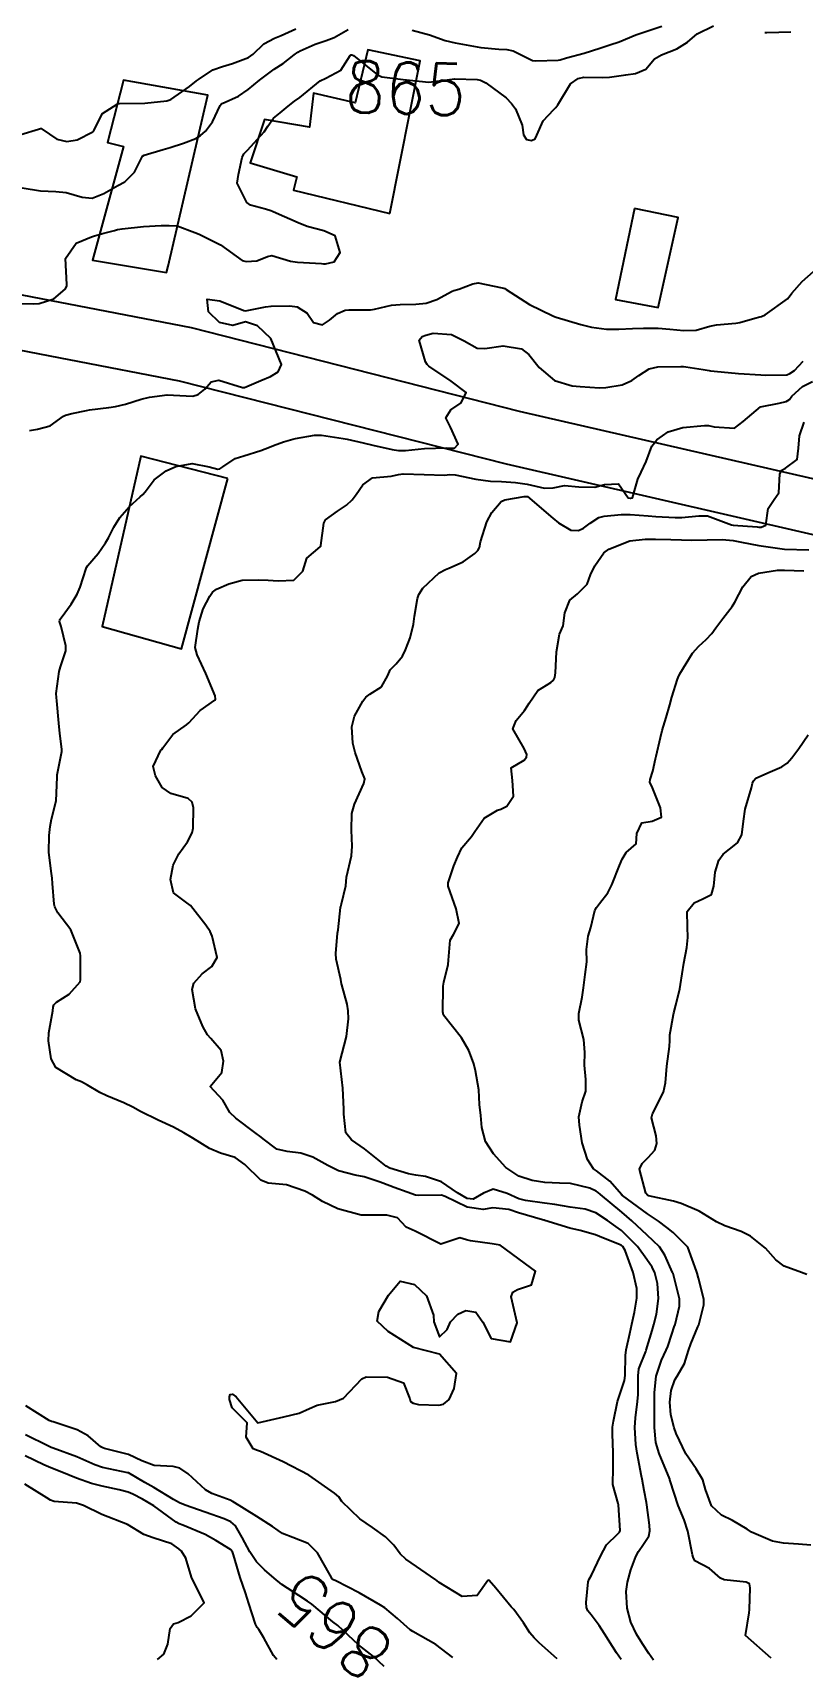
# Model space of a CAD drawing. Header units: metres. Extents: x 307586 to 320046, y 7427249 to 7434250.
# Drawn here: x 319615.3 to 319675, y 7427493.8 to 7427619.6 of the extents above; entities that cross this region are included whole.
import ezdxf
from ezdxf.enums import TextEntityAlignment as Align

# ---------------------------------------------------------------- set-up
doc = ezdxf.new("R2010")
doc.units = ezdxf.units.M
doc.header["$MEASUREMENT"] = 0
for name, color, linetype in [('Cotas', 45, 'Continuous'), ('Curvas de Nivel 1m', 11, 'Continuous'), ('Curvas de Nivel 5m', 15, 'Continuous'), ('Edificações', 30, 'Continuous'), ('Vias Secundárias', 230, 'Continuous')]:
    doc.layers.add(name, color=color, linetype=linetype)
doc.styles.add('Style-STANDARD', font='STANDARD.shx')

msp = doc.modelspace()

# ---------------------------------------------------------------- linework, layer by layer
at = {"layer": 'Curvas de Nivel 1m', "flags": 128}
for points, elevation in [([(319614.43, 7427611.75), (319615.81, 7427612.16), (319615.96, 7427612.21), (319616.01, 7427612.21), (319616.09, 7427612.16), (319617.23, 7427611.37), (319618, 7427611.21), (319618.81, 7427611.32), (319620.01, 7427611.95), (319620.09, 7427612.03), (319620.13, 7427612.11), (319620.77, 7427613.37), (319621.9, 7427614.09), (319622.01, 7427614.13), (319622.04, 7427614.13), (319622.09, 7427614.13), (319624.04, 7427614.16), (319625.75, 7427614.34), (319626.05, 7427614.46), (319627.51, 7427615.47), (319628.06, 7427615.9), (319628.12, 7427615.95), (319628.2, 7427616.01), (319629.32, 7427616.75), (319630.07, 7427617.01), (319630.83, 7427617.23), (319632.08, 7427617.71), (319632.44, 7427617.96), (319633.28, 7427618.77), (319634.1, 7427619.21), (319634.62, 7427619.42), (319635.75, 7427619.92)], 863), ([(319614.53, 7427607.6), (319615.95, 7427607.37), (319617.14, 7427607.33), (319617.95, 7427607.25), (319619.18, 7427606.89), (319619.95, 7427606.81), (319620.87, 7427607.18), (319621.96, 7427607.78), (319622.5, 7427608.08), (319623.24, 7427608.81), (319623.87, 7427610.06), (319623.99, 7427610.15), (319625.47, 7427610.58), (319626, 7427610.73), (319627.05, 7427611.07), (319628.01, 7427611.42), (319628.37, 7427611.65), (319628.75, 7427612), (319629.29, 7427612.73), (319629.89, 7427613.99), (319629.96, 7427614.08), (319630.04, 7427614.13), (319631.31, 7427614.72), (319632.06, 7427615.22), (319632.93, 7427615.96), (319634.07, 7427616.79), (319634.76, 7427617.25), (319635.62, 7427617.92), (319635.9, 7427618.11), (319636.09, 7427618.21), (319637.26, 7427618.73), (319638.1, 7427619.02), (319638.73, 7427619.25), (319639.82, 7427619.87)], 864), ([(319644.78, 7427619.81), (319646.11, 7427619.47), (319647.33, 7427619.01), (319648.1, 7427618.83), (319649.23, 7427618.63), (319650.1, 7427618.49), (319651.48, 7427618.35), (319652.1, 7427618.32), (319652.6, 7427618.23), (319653.63, 7427617.71), (319654.09, 7427617.46), (319654.35, 7427617.44), (319656.09, 7427617.5), (319656.24, 7427617.53), (319656.73, 7427617.67), (319658.1, 7427618.03), (319659.32, 7427618.42), (319660.1, 7427618.69), (319660.81, 7427618.92), (319662.11, 7427619.45), (319662.5, 7427619.6), (319664.12, 7427620.14)], 864), ([(319615.1, 7427588.8), (319615.73, 7427588.92), (319616.71, 7427589.18), (319617.75, 7427589.91), (319617.89, 7427589.99), (319618.38, 7427590.12), (319619.52, 7427590.35), (319619.76, 7427590.4), (319621.25, 7427590.6), (319621.76, 7427590.66), (319622.54, 7427590.86), (319623.76, 7427591.24), (319624.42, 7427591.4), (319625.77, 7427591.58), (319627.24, 7427591.49), (319627.77, 7427591.48), (319628.17, 7427591.6), (319628.69, 7427592), (319629.19, 7427592.59), (319629.78, 7427592.71), (319631.61, 7427592.14), (319631.78, 7427592.14), (319633.05, 7427592.68), (319633.79, 7427592.99), (319634.37, 7427593.36), (319634.63, 7427593.93), (319633.82, 7427595.94), (319632.79, 7427596.92), (319631.84, 7427597.23), (319630.86, 7427596.95), (319629.83, 7427597.18), (319628.98, 7427598), (319628.87, 7427598.98), (319629.86, 7427598.86), (319631.71, 7427598.1), (319631.84, 7427598.09), (319633.41, 7427598.38), (319633.85, 7427598.44), (319635.29, 7427598.48), (319635.85, 7427598.39), (319636.63, 7427597.91), (319637.11, 7427597.18), (319637.83, 7427597), (319638.37, 7427597.35), (319638.98, 7427597.88), (319639.58, 7427598.14), (319639.85, 7427598.17), (319641.53, 7427598.17), (319641.85, 7427598.21), (319643.17, 7427598.51), (319643.85, 7427598.58), (319645.06, 7427598.6), (319645.86, 7427598.68), (319646.68, 7427598.97), (319647.87, 7427599.6), (319647.99, 7427599.65), (319648.38, 7427599.76), (319649.46, 7427600.17), (319649.88, 7427600.24), (319651.74, 7427599.86), (319651.87, 7427599.84), (319651.95, 7427599.8), (319652.05, 7427599.73), (319653.86, 7427598.57), (319655.67, 7427597.68), (319655.85, 7427597.62), (319655.94, 7427597.59), (319657.84, 7427597.02), (319658.67, 7427596.81), (319659.84, 7427596.65), (319660.8, 7427596.66), (319661.84, 7427596.72), (319662.7, 7427596.74), (319663.84, 7427596.73), (319664.75, 7427596.66), (319665.84, 7427596.56), (319666.79, 7427596.59), (319667.84, 7427596.88), (319668.37, 7427597), (319669.85, 7427597.12), (319670.17, 7427597.18), (319671.34, 7427597.5), (319671.73, 7427597.61), (319671.85, 7427597.65), (319672.14, 7427597.77), (319673.87, 7427599), (319674.07, 7427599.26), (319674.21, 7427599.46), (319674.99, 7427600.34), (319675.89, 7427601.12)], 866), ([(319656, 7427493.66), (319654.62, 7427494.89), (319654.22, 7427495.28), (319653.9, 7427495.68), (319653.4, 7427496.45), (319652.64, 7427497.47), (319652.45, 7427497.7), (319651.25, 7427499.13), (319650.74, 7427499.72), (319650.67, 7427499.76), (319650.63, 7427499.72), (319649.81, 7427498.58), (319648.65, 7427498.49), (319646.87, 7427499.57), (319646.67, 7427499.73), (319646.61, 7427499.77), (319644.69, 7427501.1), (319644.27, 7427501.38), (319643.83, 7427501.8), (319643.35, 7427502.46), (319642.71, 7427503.1), (319641.7, 7427503.83), (319640.72, 7427504.51), (319639.32, 7427505.86), (319639.08, 7427506.2), (319638.75, 7427506.5), (319636.76, 7427507.89), (319634.78, 7427508.92), (319633, 7427509.73), (319632.79, 7427509.8), (319632.45, 7427509.94), (319631.91, 7427510.84), (319631.98, 7427511.95), (319630.82, 7427513.11), (319630.62, 7427513.75), (319630.6, 7427513.96), (319630.67, 7427514.13), (319630.84, 7427514.17), (319631.12, 7427513.96), (319632.81, 7427511.94), (319634.82, 7427512.41), (319636.02, 7427512.7), (319636.82, 7427513.06), (319637.41, 7427513.3), (319638.83, 7427513.6), (319639.45, 7427513.86), (319640.86, 7427515.36), (319641.19, 7427515.5), (319642.86, 7427515.49), (319644.1, 7427515.05), (319644.59, 7427513.79), (319644.64, 7427513.59), (319644.84, 7427513.47), (319645.25, 7427513.37), (319646.84, 7427513.31), (319647.2, 7427513.4), (319647.63, 7427513.76), (319648.02, 7427514.59), (319648.2, 7427515.76), (319646.88, 7427517.27), (319644.88, 7427517.79), (319642.9, 7427519.02), (319642.06, 7427519.83), (319642.19, 7427520.56), (319642.93, 7427521.82), (319643.85, 7427522.91), (319644.95, 7427522.67), (319645.87, 7427521.78), (319646.42, 7427520.28), (319646.46, 7427519.77), (319646.9, 7427518.6), (319647.49, 7427519.18), (319647.75, 7427519.76), (319648.3, 7427520.37), (319648.92, 7427520.65), (319649.71, 7427520.52), (319650.25, 7427519.73), (319650.89, 7427518.47), (319652.39, 7427518.21), (319652.91, 7427519.7), (319652.44, 7427521.7), (319652.57, 7427522.07), (319652.94, 7427522.26), (319654.01, 7427522.62), (319654.33, 7427523.68), (319653.55, 7427524.27), (319652.97, 7427524.7), (319651.6, 7427525.71), (319650.98, 7427525.82), (319649.28, 7427526.04), (319648.99, 7427526.12), (319648.47, 7427526.28), (319646.98, 7427525.77), (319644.99, 7427526.79), (319644.31, 7427527.11), (319643.62, 7427527.81), (319643.01, 7427527.99), (319642.81, 7427528.02), (319641.01, 7427528.03), (319640.81, 7427528.04), (319639.01, 7427528.51), (319637.82, 7427529.09), (319637.03, 7427529.59), (319636.46, 7427529.9), (319635.04, 7427530.37), (319633.61, 7427530.51), (319633.04, 7427530.74), (319631.8, 7427531.95), (319631.06, 7427532.5), (319629.92, 7427532.84), (319629.06, 7427533.18), (319627.76, 7427534), (319627.08, 7427534.4), (319626.27, 7427534.84), (319625.09, 7427535.4), (319623.7, 7427536.05), (319623.11, 7427536.39), (319622.43, 7427536.74), (319621.11, 7427537.28), (319620.57, 7427537.54), (319619.61, 7427538.1), (319619.13, 7427538.35), (319618.73, 7427538.52), (319617.14, 7427539.46), (319616.78, 7427540.14), (319616.57, 7427541.54), (319616.6, 7427542.14), (319616.91, 7427543.85), (319616.94, 7427544.13), (319617, 7427544.33), (319617.2, 7427544.53), (319618.18, 7427545.15), (319619.02, 7427546.11), (319619.06, 7427546.27), (319619.06, 7427548.11), (319619.04, 7427548.32), (319618.3, 7427550.12), (319617.29, 7427551.46), (319617.06, 7427551.91), (319617.03, 7427552.13), (319616.9, 7427553.73), (319616.86, 7427554.14), (319616.78, 7427554.68), (319616.61, 7427556.14), (319616.64, 7427557.43), (319616.7, 7427558.14), (319616.81, 7427558.7), (319617.18, 7427560.13), (319617.24, 7427561.96), (319617.25, 7427562.13), (319617.42, 7427563.05), (319617.61, 7427563.95), (319617.61, 7427564.13), (319617.45, 7427565.34), (319617.37, 7427566.13), (319617.22, 7427567.87), (319617.19, 7427568.13), (319617.18, 7427568.44), (319617.41, 7427570.13), (319617.52, 7427570.5), (319617.92, 7427571.74), (319617.93, 7427572.13), (319617.55, 7427573.62), (319617.43, 7427574.01), (319617.45, 7427574.13), (319617.48, 7427574.2), (319617.56, 7427574.31), (319618.34, 7427575.36), (319618.79, 7427576.12), (319619.03, 7427576.67), (319619.49, 7427578.11), (319619.52, 7427578.2), (319619.61, 7427578.33), (319620.44, 7427579.28), (319621, 7427580.1), (319621.24, 7427580.5), (319621.65, 7427581.31), (319622.1, 7427582.08), (319622.83, 7427582.91), (319623.68, 7427583.68), (319623.89, 7427583.85), (319624.08, 7427584.06), (319624.76, 7427584.99), (319625.7, 7427585.69), (319626.44, 7427586.03), (319627.71, 7427586.25), (319629.02, 7427586), (319629.7, 7427585.82), (319629.85, 7427585.84), (319630.09, 7427585.99), (319631.05, 7427586.63), (319631.71, 7427586.86), (319633.03, 7427587.27), (319633.72, 7427587.53), (319634.02, 7427587.64), (319634.79, 7427587.93), (319635.51, 7427588.14), (319635.73, 7427588.18), (319637.19, 7427588.44), (319637.73, 7427588.44), (319639.41, 7427588.2), (319639.73, 7427588.14), (319640.97, 7427587.86), (319641.72, 7427587.67), (319643.22, 7427587.33), (319643.72, 7427587.27), (319644.26, 7427587.27), (319645.72, 7427587.41), (319647.42, 7427587.48), (319647.72, 7427587.45), (319648.04, 7427587.45), (319648.34, 7427587.76), (319647.74, 7427589.08), (319647.39, 7427589.78), (319647.76, 7427590.42), (319648.57, 7427590.96), (319648.96, 7427591.76), (319647.79, 7427592.64), (319646.07, 7427593.8), (319645.93, 7427593.92), (319645.81, 7427594.14), (319645.32, 7427595.8), (319645.55, 7427596.08), (319645.83, 7427596.19), (319646.39, 7427596.35), (319647.83, 7427596.24), (319648.81, 7427595.76), (319649.82, 7427595.2), (319650.4, 7427595.16), (319651.82, 7427595.36), (319653.24, 7427595.14), (319653.81, 7427594.71), (319654.62, 7427593.69), (319655.79, 7427592.68), (319657.18, 7427592.26), (319657.78, 7427592.21), (319659.29, 7427592.12), (319659.78, 7427592.13), (319661.04, 7427592.36), (319661.79, 7427592.68), (319662.34, 7427593.06), (319663.15, 7427593.59), (319663.8, 7427593.75), (319665.59, 7427593.77), (319665.8, 7427593.76), (319665.99, 7427593.74), (319667.32, 7427593.54), (319667.8, 7427593.45), (319667.9, 7427593.43), (319669.8, 7427593.24), (319670.07, 7427593.23), (319671.8, 7427593.13), (319672.18, 7427593.1), (319673.8, 7427593.13), (319674.04, 7427593.22), (319674.4, 7427593.45), (319675.08, 7427594.18)], 867), ([(319660.97, 7427493.6), (319660.61, 7427494.13), (319659.67, 7427495.61), (319659.26, 7427496.24), (319658.64, 7427497.06), (319658.38, 7427497.37), (319658.28, 7427497.63), (319658.26, 7427498.02), (319658.42, 7427499.63), (319658.48, 7427499.82), (319658.68, 7427500.14), (319659.37, 7427501.62), (319659.84, 7427502.48), (319660.72, 7427503.35), (319660.84, 7427503.48), (319660.88, 7427503.6), (319660.77, 7427505.58), (319660.77, 7427505.6), (319660.74, 7427505.69), (319660.33, 7427507.17), (319660.32, 7427507.61), (319660.36, 7427508.02), (319660.36, 7427509.61), (319660.29, 7427511.09), (319660.31, 7427511.61), (319660.37, 7427512.06), (319660.69, 7427513.6), (319660.85, 7427514.05), (319661.24, 7427515.22), (319661.27, 7427515.6), (319661.31, 7427517.16), (319661.37, 7427517.6), (319661.64, 7427518.86), (319661.79, 7427519.59), (319662.01, 7427520.51), (319662.19, 7427521.59), (319662.18, 7427522.36), (319661.9, 7427523.59), (319661.29, 7427525.29), (319661.11, 7427525.6), (319660.98, 7427525.7), (319659.61, 7427526.24), (319658.99, 7427526.5), (319657.79, 7427526.84), (319657, 7427527.03), (319655.06, 7427527.61), (319655, 7427527.63), (319654.97, 7427527.64), (319654.86, 7427527.67), (319653.01, 7427528.22), (319652.26, 7427528.46), (319651.02, 7427528.6), (319650.27, 7427528.48), (319649.02, 7427528.66), (319647.32, 7427529.48), (319647.03, 7427529.59), (319645.28, 7427529.54), (319645.03, 7427529.57), (319644.39, 7427529.8), (319643.38, 7427530.16), (319643.04, 7427530.29), (319642.28, 7427530.59), (319641.04, 7427531), (319640.34, 7427531.14), (319639.05, 7427531.46), (319638.23, 7427531.88), (319637.06, 7427532.52), (319636.14, 7427532.83), (319635.07, 7427532.97), (319634.29, 7427533.14), (319633.21, 7427533.94), (319633.07, 7427534.07), (319632.58, 7427534.44), (319631.1, 7427535.53), (319630.64, 7427535.97), (319630.08, 7427536.94), (319629.12, 7427537.99), (319630.02, 7427539.09), (319630.15, 7427539.97), (319629.96, 7427540.78), (319629.17, 7427541.71), (319628.91, 7427541.99), (319628.54, 7427542.64), (319627.98, 7427544), (319627.72, 7427545.51), (319627.85, 7427546), (319628.5, 7427546.72), (319629.24, 7427547.3), (319629.66, 7427547.98), (319629.27, 7427549.65), (319629.1, 7427549.99), (319628.78, 7427550.49), (319627.59, 7427552.01), (319627.3, 7427552.23), (319626.28, 7427553.01), (319626.04, 7427554.03), (319626.23, 7427555.13), (319626.69, 7427556.02), (319627.35, 7427556.95), (319627.71, 7427557.65), (319627.78, 7427558.01), (319627.81, 7427559.58), (319627.72, 7427560.01), (319627.4, 7427560.3), (319626.05, 7427560.69), (319625.4, 7427561.15), (319624.86, 7427562.05), (319624.69, 7427562.78), (319625.29, 7427564.04), (319625.36, 7427564.11), (319625.44, 7427564.22), (319626.22, 7427565.25), (319627.27, 7427566.01), (319627.46, 7427566.16), (319628.34, 7427567.13), (319629.48, 7427567.92), (319629.53, 7427567.99), (319629.49, 7427568.26), (319628.77, 7427570), (319628.09, 7427571.44), (319627.96, 7427572.01), (319628.15, 7427573.41), (319628.27, 7427574), (319628.58, 7427575), (319629.09, 7427575.99), (319629.3, 7427576.28), (319629.59, 7427576.53), (319630.55, 7427576.94), (319631.6, 7427577.21), (319632.89, 7427577.24), (319633.6, 7427577.21), (319634.37, 7427577.16), (319635.6, 7427577.23), (319636.29, 7427577.91), (319636.61, 7427578.92), (319637.63, 7427579.79), (319637.68, 7427579.84), (319637.7, 7427579.89), (319637.91, 7427581.63), (319638.05, 7427581.89), (319638.99, 7427582.55), (319639.67, 7427583.02), (319640.11, 7427583.43), (319640.42, 7427583.86), (319640.94, 7427584.61), (319641.7, 7427585.15), (319643.15, 7427585.28), (319643.7, 7427585.4), (319644.07, 7427585.45), (319645.7, 7427585.39), (319647.28, 7427585.36), (319647.7, 7427585.39), (319648.09, 7427585.37), (319649.7, 7427585.04), (319650.84, 7427584.88), (319651.69, 7427584.85), (319652.77, 7427584.79), (319653.69, 7427584.65), (319655.02, 7427584.35), (319655.69, 7427584.36), (319656.58, 7427584.56), (319657.69, 7427584.44), (319658.92, 7427584.41), (319659.69, 7427584.63), (319660.76, 7427584.68), (319661.52, 7427583.6), (319661.68, 7427583.57), (319661.71, 7427583.57), (319661.86, 7427583.6), (319662.27, 7427585.03), (319662.51, 7427585.59), (319662.91, 7427586.4), (319663.34, 7427587.59), (319663.74, 7427588.1), (319664.61, 7427588.71), (319665.75, 7427589.05), (319667.43, 7427589.21), (319667.75, 7427589.2), (319668.17, 7427589.1), (319669.75, 7427589), (319670.43, 7427589.5), (319671.76, 7427590.64), (319673.23, 7427590.92), (319673.77, 7427591.06), (319674.01, 7427591.22), (319674.2, 7427591.46), (319675.03, 7427592.21), (319675.79, 7427592.6)], 868), ([(319663.48, 7427493.57), (319663.12, 7427494.08), (319662.62, 7427494.82), (319662.15, 7427495.58), (319661.73, 7427496.49), (319661.44, 7427497.59), (319661.37, 7427498.88), (319661.45, 7427499.59), (319661.72, 7427500.55), (319662.1, 7427501.59), (319662.31, 7427501.98), (319662.71, 7427502.54), (319663.12, 7427503.17), (319663.2, 7427503.57), (319663.17, 7427504.02), (319662.97, 7427505.58), (319662.94, 7427505.77), (319662.75, 7427506.69), (319662.59, 7427507.58), (319662.55, 7427507.8), (319662.21, 7427509.59), (319662.11, 7427510.27), (319662.04, 7427511.59), (319662.07, 7427512.34), (319662.24, 7427513.59), (319662.29, 7427514.15), (319662.28, 7427515.59), (319662.33, 7427516.12), (319662.88, 7427517.48), (319662.92, 7427517.58), (319663.38, 7427519.1), (319663.51, 7427519.57), (319663.71, 7427520.35), (319663.87, 7427521.57), (319663.78, 7427522.73), (319663.57, 7427523.57), (319663.38, 7427523.99), (319662.97, 7427524.6), (319662.23, 7427525.59), (319661, 7427526.83), (319660.55, 7427527.16), (319659.91, 7427527.62), (319659.01, 7427528.21), (319658.17, 7427528.49), (319657.02, 7427528.66), (319655.84, 7427528.85), (319655.02, 7427528.97), (319653.55, 7427529.17), (319653.03, 7427529.3), (319652.14, 7427529.71), (319651.04, 7427530.04), (319650.29, 7427529.73), (319649.51, 7427529.26), (319649.03, 7427529.31), (319648.27, 7427529.76), (319647.04, 7427530.62), (319645.79, 7427531.03), (319645.05, 7427531.12), (319644.49, 7427531.24), (319643.05, 7427531.67), (319642.75, 7427531.82), (319641.07, 7427533.16), (319640.06, 7427533.86), (319639.62, 7427534.4), (319639.48, 7427535.86), (319639.48, 7427536.24), (319639.4, 7427537.87), (319639.15, 7427539.87), (319639.69, 7427541.86), (319639.83, 7427543.23), (319639.81, 7427543.86), (319639.73, 7427544.38), (319639.31, 7427545.87), (319639.29, 7427545.94), (319639.23, 7427546.28), (319638.88, 7427547.87), (319638.84, 7427548.29), (319638.99, 7427549.87), (319639.02, 7427550.13), (319639.21, 7427551.87), (319639.23, 7427551.94), (319639.3, 7427552.14), (319639.63, 7427553.55), (319639.64, 7427553.87), (319639.68, 7427554.22), (319640.06, 7427555.86), (319640.11, 7427556.62), (319640.06, 7427557.86), (319640.1, 7427559.14), (319640.29, 7427559.86), (319641.03, 7427561.47), (319641.09, 7427561.84), (319640.87, 7427562.4), (319640.34, 7427563.86), (319640.17, 7427564.58), (319640.08, 7427565.86), (319640.31, 7427566.69), (319640.94, 7427567.85), (319641.18, 7427568.16), (319641.49, 7427568.39), (319642.38, 7427568.95), (319642.89, 7427569.83), (319643.07, 7427570.27), (319643.52, 7427570.74), (319644.01, 7427571.33), (319644.24, 7427571.81), (319644.61, 7427572.74), (319644.87, 7427573.81), (319644.94, 7427574.43), (319645.17, 7427575.8), (319645.28, 7427576.11), (319645.59, 7427576.6), (319646.87, 7427577.78), (319647.34, 7427578.04), (319647.61, 7427578.14), (319648.72, 7427578.65), (319649.63, 7427579.28), (319649.87, 7427579.51), (319649.98, 7427579.74), (319650.07, 7427580.18), (319650.55, 7427581.74), (319650.94, 7427582.45), (319651.68, 7427583.3), (319651.94, 7427583.45), (319653.44, 7427583.7), (319653.68, 7427583.71), (319653.7, 7427583.7), (319655.66, 7427582.03), (319656.11, 7427581.67), (319657.07, 7427581.08), (319657.65, 7427581.07), (319658.04, 7427581.25), (319658.56, 7427581.64), (319659.24, 7427582.06), (319659.66, 7427582.17), (319660.97, 7427582.3), (319661.66, 7427582.3), (319663.05, 7427582.2), (319663.66, 7427582.16), (319665.16, 7427582.06), (319665.66, 7427582.06), (319667, 7427582.21), (319667.66, 7427582.19), (319669.52, 7427581.51), (319669.65, 7427581.48), (319671.51, 7427581.34), (319671.65, 7427581.32), (319671.81, 7427581.32), (319672.19, 7427581.47), (319672.37, 7427582.78), (319672.84, 7427583.47), (319673.18, 7427583.97), (319673.27, 7427585.46), (319673.43, 7427585.74), (319673.71, 7427585.9), (319674.61, 7427586.56), (319674.71, 7427587.45), (319674.8, 7427588.4), (319675.15, 7427589.45)], 869), ([(319675.67, 7427502.46), (319674.71, 7427502.54), (319673.55, 7427502.61), (319672.71, 7427502.77), (319671.08, 7427503.48), (319670.73, 7427503.71), (319669.61, 7427504.38), (319668.74, 7427504.78), (319667.97, 7427505.52), (319667.51, 7427506.77), (319667.3, 7427507.52), (319666.78, 7427508.38), (319665.99, 7427509.54), (319665.24, 7427511.11), (319665.09, 7427511.55), (319664.83, 7427512.55), (319664.75, 7427513.55), (319664.85, 7427514.45), (319665.14, 7427515.27), (319665.31, 7427515.55), (319665.88, 7427516.53), (319666.2, 7427517.54), (319666.36, 7427518.07), (319666.91, 7427519.38), (319666.96, 7427519.48), (319666.99, 7427519.53), (319667.37, 7427521.08), (319667.38, 7427521.53), (319666.96, 7427523.15), (319666.85, 7427523.53), (319666.82, 7427523.68), (319666.15, 7427525.54), (319664.99, 7427526.69), (319664.52, 7427527.08), (319663.87, 7427527.57), (319663.01, 7427528.14), (319661.08, 7427529.55), (319661.03, 7427529.58), (319661.02, 7427529.6), (319660.1, 7427530.67), (319659.05, 7427531.45), (319658.82, 7427531.63), (319658.36, 7427532.34), (319657.94, 7427533.64), (319657.73, 7427535.01), (319657.7, 7427535.64), (319657.94, 7427536.82), (319658.22, 7427537.64), (319658.24, 7427538.53), (319658.13, 7427539.64), (319658.16, 7427540.64), (319658.07, 7427541.64), (319657.7, 7427543.14), (319657.69, 7427543.65), (319657.94, 7427544.92), (319658.04, 7427545.64), (319658.19, 7427546.68), (319658.32, 7427547.64), (319658.28, 7427548.62), (319658.4, 7427549.64), (319658.61, 7427550.31), (319658.94, 7427551.63), (319659.06, 7427551.87), (319659.3, 7427552.17), (319659.93, 7427553), (319660.25, 7427553.62), (319660.85, 7427555.12), (319661.05, 7427555.6), (319661.35, 7427556.12), (319662.14, 7427556.8), (319662.18, 7427557.59), (319662.56, 7427558.41), (319663.38, 7427558.56), (319664.09, 7427558.86), (319664.03, 7427559.57), (319663.41, 7427561.13), (319663.2, 7427561.58), (319663.22, 7427561.78), (319663.43, 7427562.43), (319663.64, 7427563.38), (319663.68, 7427563.58), (319664.01, 7427565.02), (319664.14, 7427565.57), (319664.45, 7427566.59), (319664.74, 7427567.57), (319664.9, 7427568.16), (319665.33, 7427569.56), (319665.38, 7427569.69), (319665.52, 7427569.96), (319666.51, 7427571.55), (319666.98, 7427572.1), (319667.55, 7427572.63), (319668, 7427573.09), (319668.32, 7427573.52), (319668.85, 7427574.24), (319669.58, 7427575.17), (319669.79, 7427575.51), (319670.41, 7427576.69), (319671.04, 7427577.49), (319671.62, 7427577.75), (319673.09, 7427577.99), (319673.62, 7427578), (319675.12, 7427577.95)], 871), ([(319675.36, 7427523.43), (319674.96, 7427523.58), (319673.6, 7427524.08), (319672.97, 7427524.58), (319672.16, 7427525.47), (319670.99, 7427526.4), (319670.27, 7427526.76), (319669, 7427527.21), (319668.37, 7427527.52), (319667.01, 7427528.33), (319665.63, 7427528.93), (319665.03, 7427529.12), (319663.08, 7427529.53), (319663.03, 7427529.55), (319663, 7427529.58), (319662.88, 7427529.73), (319662.38, 7427531.59), (319662.61, 7427532.04), (319663.07, 7427532.49), (319663.58, 7427533.06), (319663.73, 7427533.57), (319663.68, 7427534.17), (319663.33, 7427535.58), (319663.41, 7427535.88), (319664.24, 7427537.56), (319664.41, 7427538.28), (319664.52, 7427539.56), (319664.71, 7427541.1), (319664.73, 7427541.56), (319664.73, 7427542), (319665.03, 7427543.56), (319665.06, 7427543.7), (319665.21, 7427544.3), (319665.51, 7427545.56), (319665.56, 7427545.89), (319665.82, 7427547.55), (319666.05, 7427548.76), (319666.15, 7427549.55), (319666.1, 7427550.37), (319666.08, 7427551.55), (319666.62, 7427552.23), (319667.31, 7427552.52), (319667.97, 7427552.87), (319668.16, 7427553.52), (319668.25, 7427554.61), (319668.53, 7427555.52), (319668.87, 7427555.99), (319669.36, 7427556.39), (319669.99, 7427556.87), (319670.33, 7427557.5), (319670.45, 7427558.56), (319670.57, 7427559.49), (319671.07, 7427561.14), (319671.16, 7427561.48), (319671.23, 7427561.67), (319671.42, 7427561.88), (319672.53, 7427562.37), (319673.43, 7427562.77), (319673.85, 7427563.05), (319674.21, 7427563.45), (319674.73, 7427564.17), (319675.46, 7427565.24)], 872), ([(319647.91, 7427493.76), (319646.61, 7427494.77), (319644.81, 7427495.79), (319644.62, 7427495.91), (319643.62, 7427496.79), (319642.64, 7427497.6), (319642.32, 7427497.82), (319640.66, 7427498.78), (319638.84, 7427499.7), (319638.67, 7427499.79), (319638.58, 7427499.87), (319638.41, 7427500.14), (319637.43, 7427501.88), (319636.7, 7427502.59), (319635.53, 7427503.07), (319634.71, 7427503.37), (319634.38, 7427503.59), (319633.93, 7427503.92), (319632.72, 7427504.68), (319630.82, 7427505.88), (319630.74, 7427505.93), (319630.67, 7427505.96), (319629.23, 7427506.46), (319628.75, 7427506.76), (319627.41, 7427508), (319626.77, 7427508.42), (319626.24, 7427508.55), (319624.77, 7427508.64), (319623.81, 7427509.01), (319622.78, 7427509.49), (319620.91, 7427509.96), (319620.79, 7427510), (319620.64, 7427510.08), (319619.65, 7427510.94), (319618.81, 7427511.39), (319616.94, 7427512.01), (319616.81, 7427512.05), (319616.62, 7427512.13), (319614.82, 7427513.25)], 866), ([(319634.27, 7427493.6), (319634.03, 7427493.92), (319633.26, 7427495.29), (319632.87, 7427495.94), (319632.76, 7427496.08), (319632.63, 7427496.34), (319632.1, 7427497.95), (319631.84, 7427498.77), (319631.44, 7427499.95), (319630.93, 7427501.72), (319630.83, 7427501.96), (319630.69, 7427502.12), (319629.55, 7427502.82), (319628.71, 7427503.3), (319626.98, 7427504.01), (319626.71, 7427504.12), (319626.48, 7427504.25), (319624.74, 7427505.52), (319623.86, 7427506.04), (319623.12, 7427506.42), (319622.75, 7427506.57), (319622.06, 7427506.76), (319620.75, 7427507.04), (319619.91, 7427507.25), (319618.76, 7427507.65), (319617.6, 7427508.12), (319616.77, 7427508.45), (319616.22, 7427508.69), (319614.78, 7427509.38)], 864), ([(319625.02, 7427493.6), (319625.52, 7427494.02), (319625.82, 7427494.8), (319626.02, 7427496.02), (319626.26, 7427496.38), (319626.63, 7427496.48), (319627.64, 7427496.99), (319628.64, 7427497.99), (319627.67, 7427500), (319627.23, 7427501.46), (319626.89, 7427502.01), (319626.69, 7427502.19), (319626.15, 7427502.56), (319624.7, 7427503.04), (319623.97, 7427503.3), (319622.71, 7427504.06), (319620.72, 7427504.83), (319619.3, 7427505.53), (319618.74, 7427505.73), (319617.01, 7427505.86), (319616.74, 7427505.94), (319616.46, 7427506.13), (319614.75, 7427507.19)], 863)]:
    msp.add_lwpolyline(points, dxfattribs=dict(at, elevation=elevation))
at = {"layer": 'Curvas de Nivel 5m', "flags": 128}
for points, elevation in [([(319613.85, 7427598.65), (319615.4, 7427598.62), (319615.85, 7427598.64), (319616.98, 7427599.01), (319617.87, 7427599.76), (319618, 7427600), (319618.01, 7427600.13), (319617.89, 7427602.13), (319618.72, 7427603.31), (319619.92, 7427603.82), (319620.14, 7427603.89), (319620.88, 7427604.1), (319621.7, 7427604.31), (319621.93, 7427604.37), (319622.28, 7427604.43), (319623.93, 7427604.6), (319625.3, 7427604.68), (319625.93, 7427604.7), (319626.56, 7427604.66), (319627.92, 7427604.15), (319628.26, 7427604.01), (319629.91, 7427603.19), (319631.6, 7427601.97), (319631.89, 7427601.89), (319632.72, 7427601.96), (319633.56, 7427602.28), (319633.9, 7427602.36), (319635.33, 7427601.93), (319635.89, 7427601.85), (319637.74, 7427601.75), (319637.89, 7427601.73), (319638.05, 7427601.73), (319638.73, 7427601.88), (319639.19, 7427602.59), (319638.81, 7427603.88), (319637.93, 7427604.27), (319636.64, 7427604.62), (319635.93, 7427604.89), (319634.23, 7427605.65), (319633.94, 7427605.78), (319633.82, 7427605.82), (319633.39, 7427605.95), (319632.24, 7427606.26), (319631.95, 7427606.48), (319631.2, 7427607.98), (319631.3, 7427608.65), (319631.58, 7427609.97), (319631.73, 7427610.24), (319632, 7427610.52), (319633.3, 7427611.95), (319633.59, 7427612.38), (319634.03, 7427613.01), (319634.54, 7427613.43), (319635.15, 7427613.93), (319635.66, 7427614.31), (319636.05, 7427614.61), (319637.63, 7427615.9), (319638.07, 7427616.11), (319639.24, 7427616.71), (319639.96, 7427617.87), (319640.04, 7427617.91), (319640.08, 7427617.92), (319640.23, 7427617.87), (319642.07, 7427616.37), (319642.42, 7427616.2), (319644.06, 7427615.99), (319646.06, 7427615.8), (319648.07, 7427616.06), (319649.81, 7427616.01), (319650.07, 7427615.94), (319650.49, 7427615.75), (319652.05, 7427614.58), (319652.47, 7427614.14), (319652.77, 7427613.72), (319653.29, 7427612.45), (319653.4, 7427611.71), (319653.64, 7427611.34), (319654.01, 7427611.27), (319654.3, 7427611.4), (319654.42, 7427611.7), (319654.92, 7427612.8), (319655.74, 7427613.68), (319655.9, 7427613.82), (319656.05, 7427614.04), (319657.04, 7427615.67), (319657.64, 7427616.09), (319658.07, 7427616.17), (319659.55, 7427616.15), (319660.07, 7427616.19), (319661.32, 7427616.37), (319662.08, 7427616.47), (319662.87, 7427616.81), (319663.56, 7427617.59), (319664.1, 7427617.92), (319665.29, 7427618.38), (319666.11, 7427618.89), (319666.87, 7427619.55), (319668.12, 7427620.16)], 865), ([(319672.11, 7427619.64), (319672.26, 7427619.63), (319674.12, 7427619.7)], 865), ([(319672.61, 7427493.71), (319670.62, 7427495.48), (319670.89, 7427497.22), (319670.91, 7427497.48), (319670.98, 7427499.17), (319670.93, 7427499.48), (319670.67, 7427499.59), (319668.95, 7427499.77), (319668.68, 7427499.9), (319667.81, 7427500.65), (319666.69, 7427501.26), (319666.54, 7427501.53), (319666.5, 7427501.73), (319666.14, 7427503.54), (319665.85, 7427504.42), (319665.4, 7427505.54), (319664.76, 7427507.44), (319664.75, 7427507.53), (319664.74, 7427507.55), (319664.73, 7427507.58), (319663.92, 7427509.56), (319663.66, 7427510.43), (319663.55, 7427511.57), (319663.55, 7427512.85), (319663.55, 7427513.57), (319663.56, 7427514.28), (319663.67, 7427515.57), (319664.1, 7427516.79), (319664.47, 7427517.56), (319664.58, 7427517.86), (319664.9, 7427518.82), (319665.09, 7427519.37), (319665.15, 7427519.55), (319665.5, 7427520.98), (319665.49, 7427521.54), (319664.99, 7427523.52), (319664.98, 7427523.55), (319664.96, 7427523.59), (319664.36, 7427524.94), (319663.94, 7427525.57), (319663.46, 7427526.05), (319662.99, 7427526.49), (319661.79, 7427527.59), (319661.01, 7427528.26), (319659.36, 7427529.63), (319659.19, 7427529.78), (319659.04, 7427529.89), (319658.55, 7427530.12), (319657.04, 7427530.47), (319656.2, 7427530.5), (319655.04, 7427530.56), (319654.07, 7427530.71), (319653.05, 7427531.05), (319652.03, 7427531.71), (319651.07, 7427532.79), (319650.45, 7427533.73), (319650.17, 7427534.81), (319650.08, 7427535.74), (319649.99, 7427536.61), (319649.94, 7427537.74), (319649.69, 7427539.2), (319649.54, 7427539.74), (319649.44, 7427540.03), (319649.16, 7427540.78), (319648.6, 7427541.76), (319647.2, 7427543.53), (319647.14, 7427543.77), (319647.16, 7427545.71), (319647.16, 7427545.77), (319647.23, 7427546.09), (319647.56, 7427547.45), (319647.58, 7427547.77), (319647.72, 7427549.32), (319647.98, 7427549.76), (319648.41, 7427550.63), (319648.18, 7427551.76), (319647.56, 7427553.52), (319647.55, 7427553.77), (319648.01, 7427555.08), (319648.28, 7427555.76), (319648.62, 7427556.49), (319649.36, 7427557.35), (319649.62, 7427557.75), (319650.35, 7427558.77), (319651.39, 7427559.39), (319651.63, 7427559.48), (319652.11, 7427559.71), (319652.63, 7427560.48), (319652.54, 7427561.71), (319652.45, 7427562.69), (319653.44, 7427563.27), (319653.63, 7427563.51), (319653.67, 7427563.7), (319653.45, 7427564.19), (319652.56, 7427565.71), (319652.83, 7427566.35), (319653.48, 7427567.12), (319653.71, 7427567.47), (319653.83, 7427567.7), (319654.51, 7427568.68), (319655.51, 7427569.28), (319655.73, 7427569.46), (319655.83, 7427569.68), (319655.88, 7427570.04), (319655.96, 7427571.67), (319656.19, 7427573.03), (319656.47, 7427573.67), (319656.6, 7427574.69), (319657, 7427575.66), (319657.59, 7427576.15), (319658.33, 7427576.91), (319658.59, 7427577.64), (319658.92, 7427578.34), (319659.63, 7427579.33), (319660.01, 7427579.62), (319661.64, 7427580.27), (319662.83, 7427580.4), (319663.64, 7427580.39), (319664.83, 7427580.38), (319665.64, 7427580.35), (319666.42, 7427580.32), (319667.64, 7427580.34), (319668.8, 7427580.36), (319669.64, 7427580.29), (319670.31, 7427580.17), (319671.64, 7427579.91), (319673.45, 7427579.64), (319673.63, 7427579.63), (319675.51, 7427579.56)], 870), ([(319642.59, 7427493.07), (319641.76, 7427493.83), (319640.61, 7427494.74), (319639.41, 7427495.86), (319639, 7427496.24), (319638.63, 7427496.53), (319636.98, 7427497.89), (319636.65, 7427498.14), (319635.99, 7427498.56), (319634.67, 7427499.42), (319634.07, 7427499.92), (319633.31, 7427500.56), (319632.69, 7427501.17), (319632.18, 7427501.95), (319631.6, 7427503.06), (319631.08, 7427503.96), (319630.72, 7427504.28), (319630.19, 7427504.5), (319628.73, 7427505.01), (319627.17, 7427505.57), (319626.74, 7427505.74), (319626.28, 7427506.01), (319624.75, 7427506.93), (319624.04, 7427507.33), (319622.79, 7427508.06), (319622.76, 7427508.07), (319622.74, 7427508.08), (319620.77, 7427508.48), (319620.16, 7427508.7), (319618.78, 7427509.3), (319616.94, 7427509.98), (319616.79, 7427510.04), (319616.57, 7427510.13), (319614.8, 7427511.02)], 865)]:
    msp.add_lwpolyline(points, dxfattribs=dict(at, elevation=elevation))
at = {"layer": 'Edificações'}
for points in [[(319643.03, 7427605.61), (319645.4, 7427617.45), (319641.33, 7427618.3), (319640.34, 7427614.19), (319637.12, 7427614.95), (319636.81, 7427612.31), (319633.32, 7427612.89), (319632.2, 7427609.54), (319635.82, 7427608.47), (319635.56, 7427607.44), (319643.03, 7427605.61)], [(319625.86, 7427601.55), (319628.93, 7427614.79), (319622.38, 7427615.96), (319621.15, 7427611.13), (319622.38, 7427610.81), (319619.98, 7427602), (319625.72, 7427601.06), (319625.86, 7427601.55)], [(319662, 7427606.01), (319660.54, 7427598.97), (319663.85, 7427598.34), (319665.39, 7427605.32), (319662, 7427606.01)], [(319630.49, 7427585.08), (319623.74, 7427586.83), (319620.75, 7427573.63), (319626.89, 7427571.91), (319630.49, 7427585.08)]]:
    msp.add_lwpolyline(points, dxfattribs=at)
at = {"layer": 'Vias Secundárias'}
for points in [[(319533.46, 7427626.48), (319532.68, 7427616.48), (319565.4, 7427609.25), (319593.33, 7427603.41), (319627.65, 7427596.78), (319653.07, 7427590.31), (319682.1, 7427583.64), (319704.03, 7427578.33), (319719.21, 7427574.73), (319722.57, 7427573.81), (319731.39, 7427571.82), (319736.33, 7427570.4), (319747.97, 7427566.91), (319767.19, 7427562.96), (319779.25, 7427560.57), (319783.73, 7427559.84)], [(319533.46, 7427626.48), (319532.68, 7427616.48), (319565.4, 7427609.25), (319593.33, 7427603.41), (319627.65, 7427596.78), (319653.07, 7427590.31), (319682.1, 7427583.64), (319704.03, 7427578.33), (319719.21, 7427574.73), (319722.57, 7427573.81), (319731.39, 7427571.82), (319736.33, 7427570.4), (319747.97, 7427566.91), (319767.19, 7427562.96), (319779.25, 7427560.57), (319783.73, 7427559.84)], [(319655.76, 7427249.95), (319664.04, 7427288.97), (319673.28, 7427334.57), (319684.76, 7427382.7), (319698.02, 7427436.22), (319707.52, 7427482.09), (319716.76, 7427534.93), (319724.16, 7427565.88), (319723.47, 7427568.66), (319721.08, 7427569.82), (319718.16, 7427570.62), (319703.04, 7427574.21), (319681.13, 7427579.51), (319652.07, 7427586.19), (319626.72, 7427592.64), (319592.49, 7427599.25), (319564.43, 7427605.12), (319532.19, 7427613.43), (319526.72, 7427613.53)], [(319655.76, 7427249.95), (319664.04, 7427288.97), (319673.28, 7427334.57), (319684.76, 7427382.7), (319698.02, 7427436.22), (319707.52, 7427482.09), (319716.76, 7427534.93), (319724.16, 7427565.88), (319723.47, 7427568.66), (319721.08, 7427569.82), (319718.16, 7427570.62), (319703.04, 7427574.21), (319681.13, 7427579.51), (319652.07, 7427586.19), (319626.72, 7427592.64), (319592.49, 7427599.25), (319564.43, 7427605.12), (319532.19, 7427613.43), (319526.72, 7427613.53)]]:
    msp.add_lwpolyline(points, dxfattribs=at)

# ---------------------------------------------------------------- texts
at = {"layer": 'Cotas', "style": 'Style-STANDARD'}
for rotation, p in [(358.2919, (319644.26, 7427615.33, 865)), (140.1499, (319638.71, 7427496.21, 865))]:
    msp.add_text('865', height=4, rotation=rotation, dxfattribs=at).set_placement(p, align=Align.MIDDLE_CENTER)

doc.saveas('drawing.dxf')
